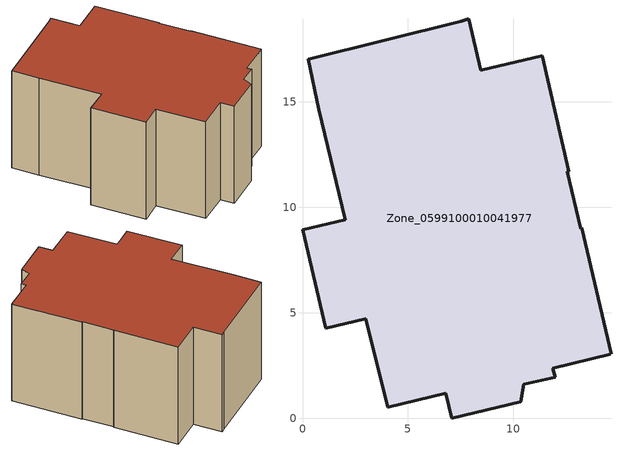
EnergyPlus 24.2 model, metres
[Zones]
Zone_0599100010041977
 floor ground (C_G): 13.24,9.03 14.63,3.07 14.57,3.1 14.58,3.03 11.87,2.38 11.97,1.96 10.48,1.62 10.34,0.78 7.08,0 6.8,1.18 4.04,0.52 3.01,4.73 1.09,4.26 0,8.93 2.03,9.41 0.77,14.66 0.27,17.03 7.53,18.82 7.88,18.95 8.46,16.49 11.36,17.18 12.62,11.71 12.56,11.7 13.19,9 z0
 wall outside (C_F): 8.46,16.49 7.88,18.95 7.53,18.82 0.27,17.03 0.77,14.66 2.03,9.41 0,8.93 1.09,4.26 3.01,4.73 4.04,0.52 6.8,1.18 7.08,0 10.34,0.78 10.48,1.62 11.97,1.96 11.87,2.38 14.58,3.03 14.57,3.1 14.63,3.07 13.24,9.03 13.19,9 12.56,11.7 12.62,11.71 11.36,17.18 8.46,16.49 z0:9.43
 roof outside (C_R): 14.63,3.07 13.24,9.03 13.19,9 12.56,11.7 12.62,11.71 11.36,17.18 8.46,16.49 7.88,18.95 7.53,18.82 0.27,17.03 0.77,14.66 2.03,9.41 0,8.93 1.09,4.26 3.01,4.73 4.04,0.52 6.8,1.18 7.08,0 10.34,0.78 10.48,1.62 11.97,1.96 11.87,2.38 14.58,3.03 14.57,3.1 z9.43
[BUILDING]
Pand.0599100010041977: North Axis=0; Terrain=City; Loads Convergence Tolerance Value=0.04; Temperature Convergence Tolerance Value=0.4; Solar Distribution=FullExterior; Maximum Number of Warmup Days=25; Minimum Number of Warmup Days=1
[Site:Location]
Rotterdam.The.Hague.AP_ZH_NLD Design_Conditions: Latitude=51.96; Longitude=4.45; Time Zone=1; Elevation=-4.5
[SITE:GROUNDTEMPERATURE:BUILDINGSURFACE]
18, 18, 18, 18, 18, 18, 18, 18, 18, 18, 18, 18
[MATERIAL] Thermal Absorptance=0.9; Solar Absorptance=0.7; Visible Absorptance=0.7
Name | Roughness | Thickness | Conductivity | Density | Specific Heat
G.D.2006-2014 | MediumSmooth | 0.15 | 0.06 | 540 | 1210
F.D.2006-2014 | Rough | 0.3 | 0.12 | 1920 | 840
R.D.2006-2014 | MediumRough | 0.2 | 0.08 | 1500 | 1000
[CONSTRUCTION]
C_G: G.D.2006-2014
C_F: F.D.2006-2014
C_R: R.D.2006-2014
[ZONE]
Zone_0599100010041977: Type=1; Multiplier=1; Ceiling Height=Autocalculate; Volume=Autocalculate; Floor Area=autocalculate; Part of Total Floor Area=Yes
[ZONEINFILTRATION:DESIGNFLOWRATE]
Infil_Zone_0599100010041977: Zone or ZoneList or Space or SpaceList=Zone_0599100010041977; Schedule=AlwaysOn; Design Flow Rate Calculation Method=Flow/Area; Flow Rate per Floor Area=0.0021; Constant Term Coefficient=1; Temperature Term Coefficient=0; Velocity Term Coefficient=0; Velocity Squared Term Coefficient=0
[HVACTEMPLATE:ZONE:IDEALLOADSAIRSYSTEM]
Zone_0599100010041977: Maximum Heating Supply Air Temperature=50; Minimum Cooling Supply Air Temperature=13; Maximum Heating Supply Air Humidity Ratio=0.0156; Minimum Cooling Supply Air Humidity Ratio=0.0077; Heating Limit=NoLimit; Cooling Limit=NoLimit; Dehumidification Control Type=ConstantSensibleHeatRatio; Cooling Sensible Heat Ratio=0.7; Dehumidification Setpoint=60; Humidification Control Type=None; Humidification Setpoint=30; Outdoor Air Method=None; Outdoor Air Flow Rate per Person=0.00944; Outdoor Air Flow Rate per Zone Floor Area=0; Outdoor Air Flow Rate per Zone=0; Demand Controlled Ventilation Type=None; Outdoor Air Economizer Type=NoEconomizer; Heat Recovery Type=None; Sensible Heat Recovery Effectiveness=0.7; Latent Heat Recovery Effectiveness=0.65
[ZONECONTROL:THERMOSTAT]
ThermostatControl_Zone_0599100010041977: Zone or ZoneList=Zone_0599100010041977; Control Type Schedule=DualSetpointControlType; Control 1=Thermostat_Zone_0599100010041977; Temperature Difference Between Cutout And Setpoint=0
[THERMOSTATSETPOINT:DUALSETPOINT]
Thermostat_Zone_0599100010041977: Heating Setpoint Temperature Schedule=HeatingSetpoint_Zone_0599100010041977; Cooling Setpoint Temperature Schedule=CoolingSetpoint_Zone_0599100010041977
[SCHEDULE:COMPACT]
HeatingSetpoint_Zone_0599100010041977: Through: 12/31, For: AllDays, Until: 24:00, 21
CoolingSetpoint_Zone_0599100010041977: Through: 12/31, For: AllDays, Until: 24:00, 24
DualSetpointControlType: Through: 12/31, For: AllDays, Until: 24:00, 4
AlwaysOn: Through: 12/31, For: AllDays, Until: 24:00, 1
